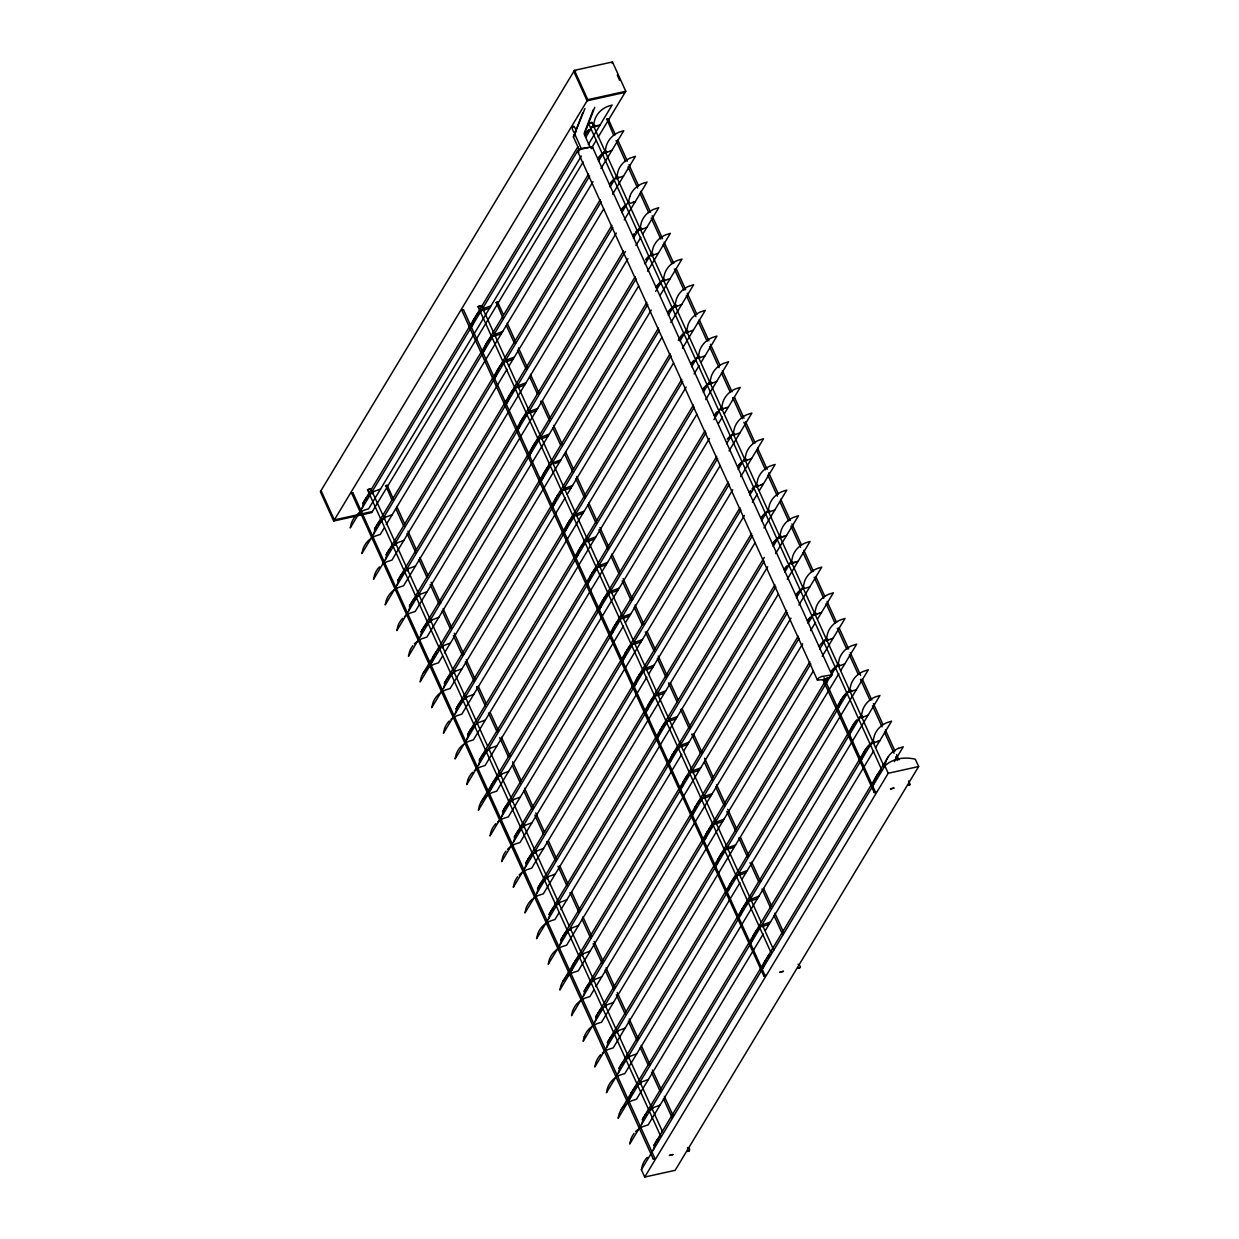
<?xml version="1.0" encoding="UTF-8"?>
<svg xmlns="http://www.w3.org/2000/svg" width="1239" height="1239" viewBox="0 0 1239 1239"><rect width="100%" height="100%" fill="white"/><g stroke="black" fill="none" stroke-linecap="round" stroke-linejoin="round"><path stroke-width="1.5" d="M653.216 1159.007L351.628 493.137L352.976 492.936L654.92 1158.573L653.263 1159.1L654.842 1158.697M352.976 492.936L351.257 493.416M660.681 1136.148L367.518 489.885L368.246 489.312L370.941 488.909L487.562 746.002M370.941 488.909L367.518 489.885M391.865 499.937L385.84 485.564L387.188 485.363L393.584 499.456M461.822 310.23L463.479 309.704L765.067 975.62L763.766 975.867L461.76 310.184L463.463 309.75M771.185 952.915L478.022 306.653L478.75 306.079L481.444 305.677L761.025 922.002M481.444 305.677L479.431 306.653M503.173 318.469L496.173 302.409L497.691 302.13L503.282 314.458M497.675 302.192L496.034 302.657M575.469 133.998C568.856 127.307 574.307 121.964 576.367 131.752M573.982 126.471L572.325 126.998M881.688 769.682L588.525 123.404L589.237 122.847L591.932 122.444L884.305 766.941M591.932 122.444L590.384 123.296M613.677 135.237L606.847 119.099L608.194 118.898L615.38 134.741M608.179 118.959L606.537 119.424M689.132 1151C684.005 1152.255 693.747 1150.845 687.537 1147.484M763.766 975.867L765.423 975.341M799.635 967.767C794.137 968.619 804.839 968.805 798.04 964.252M823.997 677.64L875.57 792.387L874.223 792.588L823.099 679.886M910.138 784.535L908.435 785.015L910.138 784.535L908.543 781.019M362.16 508.16L364.127 501.47A32.384 26.189 31.1 0 1 366.512 497.582M373.806 533.839L375.773 527.148A32.384 26.189 31.1 0 1 381.349 519.931M385.453 559.517L387.42 552.811A32.384 26.189 31.1 0 1 389.805 548.923M397.099 585.18L399.066 578.489A32.384 26.189 31.1 0 1 408.529 568.624L415.483 566.037M408.746 610.858L410.713 604.167A32.384 26.189 31.1 0 1 414.6 598.53M471.347 327.127L474.63 318.237A32.384 26.189 31.1 0 1 484.108 308.372L491.047 305.785M472.663 324.928L474.63 318.237M420.393 636.521L422.36 629.83A32.384 26.189 31.1 0 1 431.822 619.965L438.776 617.394M482.993 352.79L486.277 343.915A32.384 26.189 31.1 0 1 490.164 338.278M484.31 350.606L486.277 343.915M432.039 662.199L434.006 655.508A32.384 26.189 31.1 0 1 436.391 651.606M494.64 378.468L497.923 369.578A32.384 26.189 31.1 0 1 507.401 359.713L514.34 357.142M495.956 376.269L497.923 369.578M443.686 687.877L445.637 681.171A32.384 26.189 31.1 0 1 449.54 675.549M506.286 404.146L509.57 395.256A32.384 26.189 31.1 0 1 513.457 389.619M507.603 401.947L509.57 395.256M455.333 713.54L457.284 706.85A32.384 26.189 31.1 0 1 466.762 696.984L473.716 694.398M517.933 429.809L521.216 420.919A32.384 26.189 31.1 0 1 525.104 415.297M519.249 427.625L521.216 420.919M466.979 739.218L468.931 732.512A32.384 26.189 31.1 0 1 474.506 725.311M529.58 455.487L532.863 446.598A32.384 26.189 31.1 0 1 542.326 436.732L549.28 434.146M530.896 453.288L532.863 446.598M478.626 764.881L480.577 758.191A32.384 26.189 31.1 0 1 482.978 754.303M541.211 481.15L544.51 472.276A32.384 26.189 31.1 0 1 550.085 465.059M542.543 478.966L544.51 472.276M490.272 790.559L492.224 783.869A32.384 26.189 31.1 0 1 501.702 774.003L508.64 771.417M552.857 506.828L556.141 497.939A32.384 26.189 31.1 0 1 558.541 494.051M554.189 504.629L556.141 497.939M501.903 816.222L503.87 809.532A32.384 26.189 31.1 0 1 513.349 799.666L520.287 797.095M565.836 530.307L567.787 523.617A32.384 26.189 31.1 0 1 577.266 513.751L584.219 511.165M513.55 841.901L515.517 835.21A32.384 26.189 31.1 0 1 519.404 829.572M576.15 558.169L579.434 549.28A32.384 26.189 31.1 0 1 581.834 545.392M577.482 555.97L579.434 549.28M525.197 867.579L527.164 860.873A32.384 26.189 31.1 0 1 536.642 851.007L543.58 848.436M589.129 581.649L591.08 574.958A32.384 26.189 31.1 0 1 600.559 565.092L607.497 562.506M536.843 893.242L538.81 886.551A32.384 26.189 31.1 0 1 542.697 880.914M599.444 609.511L602.727 600.621A32.384 26.189 31.1 0 1 612.205 590.771L619.144 588.184M600.776 607.327L602.727 600.621M548.49 918.92L550.457 912.229A32.384 26.189 31.1 0 1 552.842 908.326M611.09 635.189L614.374 626.299A32.384 26.189 31.1 0 1 618.261 620.662M612.407 632.99L614.374 626.299M560.136 944.583L562.103 937.892A32.384 26.189 31.1 0 1 565.991 932.27M622.737 660.867L626.02 651.977A32.384 26.189 31.1 0 1 635.499 642.112L642.437 639.525M624.053 658.668L626.02 651.977M571.783 970.261L573.75 963.57A32.384 26.189 31.1 0 1 583.213 953.705L590.167 951.118M634.383 686.53L637.667 677.64A32.384 26.189 31.1 0 1 641.554 672.018M635.7 684.331L637.667 677.64M583.43 995.939L585.381 989.233A32.384 26.189 31.1 0 1 589.284 983.611M646.03 712.208L649.313 703.318A32.384 26.189 31.1 0 1 658.776 693.453L665.73 690.866M647.347 710.009L649.313 703.318M595.076 1021.602L597.028 1014.911A32.384 26.189 31.1 0 1 602.603 1007.694M657.677 737.871L660.96 728.981A32.384 26.189 31.1 0 1 670.423 719.116L677.377 716.545M658.993 735.687L660.96 728.981M606.723 1047.28L608.674 1040.59A32.384 26.189 31.1 0 1 612.562 1034.952M669.323 763.549L672.607 754.659A32.384 26.189 31.1 0 1 678.182 747.442M670.64 761.35L672.607 754.659M618.369 1072.943L620.321 1066.252A32.384 26.189 31.1 0 1 629.799 1056.387L636.753 1053.816M680.954 789.228L684.253 780.338A32.384 26.189 31.1 0 1 688.141 774.7M682.286 787.028L684.253 780.338M630.016 1098.621L631.967 1091.931A32.384 26.189 31.1 0 1 635.855 1086.293M692.601 814.89L695.884 806A32.384 26.189 31.1 0 1 705.363 796.135L712.317 793.564M693.933 812.691L695.884 806M641.647 1124.3L643.614 1117.593A32.384 26.189 31.1 0 1 645.999 1113.706M641.384 1169.709L884.894 765.934A37.031 29.937 31.1 0 1 915.311 759.213L918.641 766.538L675.131 1170.328L644.714 1177.05L641.384 1169.709L642.468 1165.156A32.477 26.267 31.1 0 1 647.238 1157.396M704.248 840.569L707.299 831.865A32.369 26.174 31.1 0 1 711.79 826.661M705.58 838.369L708.631 829.665L809.872 661.781M653.294 1149.962L655.261 1143.272A32.384 26.189 31.1 0 1 657.646 1139.369M715.894 866.231L719.178 857.342A32.384 26.189 31.1 0 1 728.656 847.476L735.61 844.905M717.226 864.048L719.178 857.342M728.873 889.71L730.824 883.02A32.384 26.189 31.1 0 1 734.712 877.382M740.519 915.389L742.471 908.698A32.384 26.189 31.1 0 1 751.949 898.833L758.888 896.246M750.834 943.251L754.117 934.361A32.384 26.189 31.1 0 1 763.596 924.495L770.534 921.924M752.15 941.051L754.117 934.361M762.481 968.929L765.764 960.039A32.384 26.189 31.1 0 1 769.651 954.402M763.797 966.73L765.764 960.039M826.398 682.999L827.482 678.445L826.831 680.676M838.044 708.677L841.327 699.787A32.338 26.158 31.1 0 1 850.79 689.922L849.474 692.121L856.412 689.55M849.691 734.34L852.974 725.465A32.338 26.158 31.1 0 1 856.861 719.828M861.337 760.018L864.621 751.128A32.338 26.158 31.1 0 1 874.084 741.278L872.767 743.462L874.951 742.409M872.984 785.681L876.267 776.807A32.338 26.158 31.1 0 1 880.155 771.169M629.784 196.598L628.7 201.152L621.746 212.674M479.447 805.753L478.362 810.306L705.982 432.86M584.25 1036.795L583.166 1041.349L810.786 663.918M630.821 1139.477L629.737 1144.046L873.247 740.272L874.331 735.703A32.431 26.236 31.1 0 1 886.845 722.662L891.615 721.144L875.756 747.458M838.478 706.354L839.128 704.108A32.477 26.267 31.1 0 1 847.445 693.344M850.124 732.017L850.775 729.786A32.477 26.267 31.1 0 1 857.233 720.432M861.771 757.695L862.421 755.449A32.477 26.267 31.1 0 1 865.689 749.425M873.418 783.358L874.068 781.128A32.477 26.267 31.1 0 1 878.823 773.368M579.31 149.934L573.409 136.894L582.764 112.734M573.409 136.894L584.932 108.536M584.188 133.208L593.264 109.775M594.766 107.297L584.281 134.339L590.12 147.193M567.787 523.617L564.504 532.507L671.042 355.841M591.08 574.958L587.797 583.848L694.336 407.197M730.824 883.02L727.541 891.91L849.954 688.915L851.038 684.362A32.431 26.236 31.1 0 1 863.568 671.321L868.322 669.803L741.96 879.349M742.471 908.698L739.187 917.572L861.601 714.593L862.685 710.04A32.431 26.236 31.1 0 1 875.199 696.984L879.969 695.466L636.474 1099.225L631.72 1100.759A32.477 26.267 31.1 0 0 627.492 1103.051M598.143 137.111L625.788 91.283L612.469 61.95L574.462 70.36L320.359 491.697L333.678 521.03L371.7 512.621L583.166 161.968M333.678 521.03L587.766 99.693L625.788 91.283M611.818 63.05L612.469 61.95M365.211 499.456L474.398 318.423M475.714 316.224L577.947 146.698M364.127 501.47L362.81 503.669A32.384 26.189 31.1 0 1 366.698 498.032M578.876 148.819L350.25 527.922L351.334 523.354A32.477 26.267 31.1 0 1 359.651 512.59M585.815 137.312L593.76 124.132L594.844 119.579A32.431 26.236 31.1 0 1 607.358 106.539L612.128 105.021L588.324 144.498M372.273 493.803L373.605 491.604L380.543 489.033M484.108 308.372L482.776 310.571L489.73 307.984M600.218 124.767L593.28 127.338L594.596 125.139A32.338 26.158 31.1 0 0 590.709 127.803M581.37 156.021L368.633 508.78L363.879 510.298A32.477 26.267 31.1 0 0 361.68 511.351M591.158 148.711L596.145 140.425M376.857 525.135L486.044 344.086M487.361 341.902L588.602 174.018M375.773 527.148L374.457 529.332A32.384 26.189 31.1 0 1 381.891 520.705M589.532 176.139L361.896 553.585L362.981 549.032A32.477 26.267 31.1 0 1 371.297 538.268M598.452 161.333L605.406 149.811L606.491 145.257A32.431 26.236 31.1 0 1 619.004 132.201L623.775 130.684L600.961 168.519M383.92 519.482L385.252 517.283L392.19 514.696M502.693 331.463L495.755 334.05L494.423 336.234L501.377 333.663M611.865 150.43L604.926 153.017L606.243 150.817A32.338 26.158 31.1 0 0 597.864 158.669M384.26 527.86L380.28 534.443L375.525 535.976A32.477 26.267 31.1 0 0 373.326 537.029M386.243 524.577L593.016 181.699M388.504 550.797L497.691 369.764M499.007 367.565L600.249 199.696M387.42 552.811L386.088 555.01A32.384 26.189 31.1 0 1 389.991 549.373M601.163 201.818L373.543 579.263L374.627 574.695A32.477 26.267 31.1 0 1 379.397 566.935M610.099 186.996L617.053 175.489L618.137 170.92A32.431 26.236 31.1 0 1 630.651 157.88L635.421 156.362L612.608 194.198M395.566 545.145L396.898 542.945L403.837 540.374M507.401 359.713L506.07 361.912L513.023 359.325M618.741 177.626L616.557 178.679L617.889 176.496A32.338 26.158 31.1 0 0 609.511 184.332M507.061 369.207L391.927 560.121L387.172 561.654A32.477 26.267 31.1 0 0 384.973 562.692M509.043 365.908L603.672 209.004M400.151 576.476L509.337 395.427M510.654 393.243L611.896 225.359M399.066 578.489L397.734 580.688A32.384 26.189 31.1 0 1 405.184 572.062M612.809 227.496L385.19 604.926L386.274 600.373A32.477 26.267 31.1 0 1 398.803 587.317L403.573 585.799L616.31 233.04M407.213 570.823L408.545 568.624M525.986 382.805L519.033 385.391L517.716 387.59L524.67 385.004M624.255 219.876L647.068 182.025L642.298 183.558A32.431 26.236 31.1 0 0 629.768 196.598M411.797 602.154L520.984 421.105M522.3 418.906L623.542 251.037M410.713 604.167L409.381 606.351A32.384 26.189 31.1 0 1 414.957 599.149M625.447 251.517L396.836 630.605L397.92 626.036A32.477 26.267 31.1 0 1 402.69 618.276M633.392 238.353L640.346 226.83L641.43 222.261A32.431 26.236 31.1 0 1 653.944 209.221L658.714 207.703L642.84 234.016M418.859 596.486L420.176 594.302L427.13 591.715M537.633 408.483L530.679 411.054L529.363 413.253L536.317 410.667M646.804 227.449L639.851 230.036L641.183 227.837A32.338 26.158 31.1 0 0 635.592 232.065M627.956 258.703L415.22 611.462L410.45 612.995A32.477 26.267 31.1 0 0 408.266 614.048M635.901 245.539L640.857 237.315M423.444 627.817L532.631 446.783M533.947 444.584L635.189 276.715M422.36 629.83L421.028 632.029A32.384 26.189 31.1 0 1 423.413 628.127M636.103 278.837L408.483 656.283L409.567 651.714A32.477 26.267 31.1 0 1 412.835 645.689M645.039 264.015L651.993 252.493L653.061 247.939A32.431 26.236 31.1 0 1 665.591 234.899L670.361 233.366L647.532 271.217M430.506 622.164L431.822 619.965M542.326 436.732L541.009 438.931L547.948 436.345M658.451 253.128L651.497 255.699L652.829 253.499A32.338 26.158 31.1 0 0 650.8 254.738M638.612 286.023L426.866 637.14L422.096 638.658A32.477 26.267 31.1 0 0 414.337 643.955M423.18 673.242L433.774 655.679M435.09 653.495L544.277 472.446M545.594 470.262L646.835 302.378M434.006 655.508L432.674 657.692A32.384 26.189 31.1 0 1 436.562 652.07M647.749 304.5L420.129 681.946L421.214 677.392A32.477 26.267 31.1 0 1 425.968 669.618M655.694 291.335L663.624 278.171L664.708 273.618A32.431 26.236 31.1 0 1 677.237 260.562L682.008 259.044L660.17 295.238M442.153 647.827L443.469 645.643L450.423 643.056M442.478 656.221L438.513 662.803L433.743 664.336A32.477 26.267 31.1 0 0 427.656 668.038M444.46 652.938L651.249 310.06M446.737 679.158L555.908 498.124M557.24 495.925L658.482 328.056M445.637 681.171L444.321 683.37A32.384 26.189 31.1 0 1 451.755 674.744M659.396 330.178L431.776 707.624L432.86 703.055A32.477 26.267 31.1 0 1 445.39 689.999L450.16 688.481L565.294 497.567M668.332 315.356L675.27 303.849L676.355 299.28A32.431 26.236 31.1 0 1 688.884 286.24L693.639 284.722L670.826 322.558M453.799 673.505L455.116 671.306L462.07 668.735M572.573 485.502L565.619 488.073L564.303 490.272L571.241 487.686M681.729 304.469L674.79 307.04L676.122 304.856A32.338 26.158 31.1 0 0 667.744 312.693M567.276 494.268L661.905 337.364M458.384 704.836L567.555 523.787M568.887 521.604L670.129 353.719M457.284 706.85L455.967 709.049A32.384 26.189 31.1 0 1 459.855 703.411M563.513 534.148L443.423 733.287L444.507 728.733A32.477 26.267 31.1 0 1 449.261 720.959M679.979 341.035L686.917 329.512L688.001 324.959A32.431 26.236 31.1 0 1 700.531 311.903L705.285 310.385L682.472 348.236M465.446 699.183L466.762 696.984M577.266 513.751L575.949 515.935L582.888 513.364M693.375 330.132L686.437 332.718L687.753 330.519A32.338 26.158 31.1 0 0 678.291 340.384M673.536 363.042L461.806 714.16L457.036 715.677A32.477 26.267 31.1 0 0 450.95 719.379M470.03 730.499L579.202 549.466M580.533 547.266L681.775 379.397M468.931 732.512L467.614 734.712A32.384 26.189 31.1 0 1 473.19 727.494M682.689 381.519L455.069 758.965L456.153 754.396A32.477 26.267 31.1 0 1 462.596 745.057M691.625 366.713L698.564 355.19L699.648 350.622A32.431 26.236 31.1 0 1 712.177 337.581L716.932 336.063L701.073 362.377M595.866 536.843L588.912 539.414L587.596 541.613L594.534 539.027M705.022 355.81L698.084 358.396L699.4 356.197A32.338 26.158 31.1 0 0 695.513 358.845M686.174 387.064L473.453 739.822L468.683 741.356A32.477 26.267 31.1 0 0 466.499 742.393M694.119 373.899L699.09 365.675M481.677 756.177L590.848 575.144M592.18 572.945L693.406 405.076M480.577 758.191L479.261 760.39A32.384 26.189 31.1 0 1 483.148 754.752M586.806 585.489L466.716 784.643L467.8 780.074A32.477 26.267 31.1 0 1 472.555 772.315M703.272 392.376L710.21 380.853L711.294 376.3A32.431 26.236 31.1 0 1 723.824 363.259L728.578 361.726L705.765 399.578M488.724 750.524L490.055 748.325L497.009 745.754M600.559 565.092L599.227 567.292L606.181 564.705M716.669 381.488L709.73 384.059L711.047 381.86A32.338 26.158 31.1 0 0 702.668 389.712M696.829 414.384L485.084 765.501L480.329 767.018A32.477 26.267 31.1 0 0 474.243 770.735M481.413 801.602L491.991 784.039M493.323 781.855L602.495 600.807M603.827 598.607L705.053 430.738M492.224 783.869L490.907 786.053A32.384 26.189 31.1 0 1 498.341 777.426M713.912 419.696L721.857 406.531L722.941 401.978A32.431 26.236 31.1 0 1 735.455 388.922L740.225 387.404L724.366 413.718M500.37 776.187L501.702 774.003M612.205 590.771L610.873 592.954L617.827 590.384M723.561 408.684L721.377 409.737L722.693 407.538A32.338 26.158 31.1 0 0 718.806 410.186M709.467 438.42L496.731 791.163L491.976 792.697A32.477 26.267 31.1 0 0 489.792 793.75M718.403 423.599L722.368 417.016M504.97 807.518L614.141 626.485M615.458 624.286L716.7 456.417M503.87 809.532L502.554 811.731A32.384 26.189 31.1 0 1 508.129 804.514M717.629 458.538L489.994 835.984L491.078 831.415A32.477 26.267 31.1 0 1 495.848 823.656M726.55 443.717L733.503 432.21L734.588 427.641A32.431 26.236 31.1 0 1 747.102 414.6L751.872 413.083L729.059 450.919M512.017 801.865L513.349 799.666M630.79 613.863L623.852 616.433L622.52 618.633L629.474 616.046M739.962 432.829L733.023 435.4L734.34 433.216A32.338 26.158 31.1 0 0 727.262 439.179M623.511 625.927L508.377 816.842L503.623 818.375A32.477 26.267 31.1 0 0 501.423 819.413M625.509 622.628L720.122 465.725M516.601 833.197L625.788 652.148M627.104 649.964L728.346 482.079M515.517 835.21L514.2 837.409A32.384 26.189 31.1 0 1 519.776 830.192M729.275 484.201L501.64 861.647L502.724 857.094A32.477 26.267 31.1 0 1 505.992 851.069M738.196 469.395L745.15 457.872L746.234 453.319A32.431 26.236 31.1 0 1 758.748 440.263L763.518 438.745L740.705 476.597M523.663 827.544L524.995 825.344L531.934 822.758M635.499 642.112L634.167 644.295L641.121 641.725M751.608 458.492L744.67 461.078L745.986 458.879A32.338 26.158 31.1 0 0 743.958 460.118M732.76 489.761L520.024 842.52L515.269 844.038A32.477 26.267 31.1 0 0 507.494 849.319M528.248 858.859L637.435 677.826M638.751 675.627L739.993 507.758M527.164 860.873L525.832 863.072A32.384 26.189 31.1 0 1 529.734 857.45M740.907 509.879L513.287 887.325L514.371 882.757A32.477 26.267 31.1 0 1 517.639 876.732M749.843 495.073L756.797 483.551L757.881 478.982A32.431 26.236 31.1 0 1 770.395 465.941L775.165 464.424L759.29 490.737M535.31 853.206L536.642 851.023M654.084 665.204L647.145 667.775L645.813 669.974L652.767 667.387M760.808 484.836L763.255 484.17L756.301 486.741L757.633 484.557A32.338 26.158 31.1 0 0 752.058 488.786M646.804 677.268L531.67 868.183L526.916 869.716A32.477 26.267 31.1 0 0 519.141 874.997M648.787 673.97L744.407 515.424M752.352 502.26L757.308 494.036M539.894 884.538L649.081 703.504M650.398 701.305L751.639 533.42M538.81 886.551L537.478 888.75A32.384 26.189 31.1 0 1 544.928 880.124M752.553 535.558L524.933 912.988L526.017 908.435A32.477 26.267 31.1 0 1 532.476 899.08M761.489 520.736L768.443 509.214L769.527 504.66A32.431 26.236 31.1 0 1 782.041 491.62L786.811 490.086L763.998 527.938M546.957 878.885L548.288 876.685L555.227 874.099M658.776 693.453L657.46 695.652L664.414 693.066M774.902 509.849L767.948 512.419L769.28 510.22A32.338 26.158 31.1 0 0 760.901 518.072M755.062 542.744L543.317 893.861L538.547 895.379A32.477 26.267 31.1 0 0 534.334 897.671M551.541 910.216L660.728 729.167M662.044 726.968L764.277 557.457M549.125 914.413L550.457 912.229M764.2 561.221L536.58 938.666L537.664 934.113A32.477 26.267 31.1 0 1 550.193 921.057L554.964 919.524L558.928 912.942M773.136 546.414L780.09 534.892L781.174 530.338A32.431 26.236 31.1 0 1 793.688 517.283L798.458 515.765L775.645 553.601M558.603 904.547L559.92 902.364L566.873 899.777M670.423 719.131L669.106 721.315L676.06 718.744M560.926 909.658L767.7 566.765M563.187 935.879L672.374 754.845M673.691 752.646L774.933 584.777M562.103 937.892L560.771 940.091A32.384 26.189 31.1 0 1 568.221 931.465M775.846 586.899L548.227 964.345L549.311 959.776A32.477 26.267 31.1 0 1 561.84 946.72L566.61 945.202L681.744 754.288M784.783 572.077L791.736 560.57L792.805 556.001A32.431 26.236 31.1 0 1 805.335 542.961L810.105 541.443L787.276 579.279M570.25 930.226L571.566 928.026L578.52 925.456M689.023 742.207L682.069 744.794L680.753 746.993L687.691 744.407M798.195 561.19L791.241 563.76L792.573 561.577A32.338 26.158 31.1 0 0 788.67 564.225M683.727 750.989L778.355 594.085M562.924 981.303L573.518 963.756M574.834 961.557L684.021 780.508M685.337 778.324L786.579 610.44M573.75 963.57L572.418 965.77A32.384 26.189 31.1 0 1 579.867 957.128M787.493 612.562L559.873 990.007L560.957 985.454A32.477 26.267 31.1 0 1 565.727 977.679M796.429 597.756L803.383 586.233L804.452 581.68A32.431 26.236 31.1 0 1 816.981 568.624L821.751 567.106L798.923 604.957M581.896 955.904L583.213 953.705M700.67 767.886L693.716 770.472L692.4 772.656L699.338 770.085M802.887 589.439L804.219 587.24A32.338 26.158 31.1 0 0 795.841 595.092M790.993 618.122L578.257 970.865L573.487 972.398A32.477 26.267 31.1 0 0 567.4 976.1M586.481 987.22L695.652 806.186M696.984 803.987L798.226 636.118M585.381 989.233L584.065 991.432A32.384 26.189 31.1 0 1 589.64 984.215M799.14 638.24L571.52 1015.686L572.604 1011.117A32.477 26.267 31.1 0 1 580.921 1000.353M808.076 623.434L815.014 611.911L816.098 607.342A32.431 26.236 31.1 0 1 828.628 594.302L833.398 592.784L817.523 619.097M593.543 981.567L594.859 979.383L601.813 976.797M705.363 796.135L704.046 798.334L710.985 795.748M819.041 613.197L821.472 612.531L814.534 615.102L815.866 612.918A32.338 26.158 31.1 0 0 811.963 615.566M593.868 989.961L589.903 996.543L585.133 998.076A32.477 26.267 31.1 0 0 582.949 999.114M595.851 986.662L802.64 643.784M810.569 630.62L815.541 622.396M598.127 1012.898L707.299 831.865M597.028 1014.911L595.711 1017.111A32.384 26.189 31.1 0 1 598.096 1013.208M706.215 833.878L707.531 831.679M819.722 649.097L826.661 637.574L827.745 633.021A32.431 26.236 31.1 0 1 840.274 619.98L845.029 618.447L822.216 656.298M605.19 1007.245L606.506 1005.046L613.46 1002.459M723.963 819.227L717.009 821.813L715.693 824.012L722.631 821.426M833.119 638.209L826.181 640.78L827.497 638.581A32.338 26.158 31.1 0 0 819.118 646.433M813.28 671.104L601.55 1022.221L596.78 1023.739A32.477 26.267 31.1 0 0 584.235 1036.795M609.774 1038.576L718.945 857.527M720.277 855.328L827.466 677.578M608.674 1040.59L607.358 1042.773A32.384 26.189 31.1 0 1 612.933 1035.572M616.836 1032.908L618.153 1030.724L625.106 1028.138M727.339 849.675L728.656 847.491M838.834 673.737L613.197 1047.884L608.426 1049.418A32.477 26.267 31.1 0 0 602.34 1053.119M840.816 670.438L856.676 644.125L851.921 645.643A32.431 26.236 31.1 0 0 839.392 658.683L838.307 663.252L594.813 1067.027L595.897 1062.458A32.477 26.267 31.1 0 1 600.652 1054.699M621.42 1064.239L730.592 883.206M731.924 881.006L841.095 699.973M620.321 1066.252L619.004 1068.452A32.384 26.189 31.1 0 1 626.438 1059.825M726.55 893.551L606.46 1092.705L607.544 1088.136A32.477 26.267 31.1 0 1 615.86 1077.372M628.467 1058.586L629.799 1056.387M747.256 870.568L740.303 873.154L738.971 875.354L745.924 872.767M739.977 882.648L624.828 1073.563L620.073 1075.08A32.477 26.267 31.1 0 0 617.889 1076.133M621.157 1109.664L631.735 1092.101M633.067 1089.917L742.238 908.868M743.57 906.685L852.742 725.636M631.967 1091.931L630.651 1094.114A32.384 26.189 31.1 0 1 636.227 1086.913M738.196 919.23L618.106 1118.368L619.19 1113.815A32.477 26.267 31.1 0 1 625.633 1104.46M640.114 1084.264L641.446 1082.065L648.384 1079.479M751.949 898.833L750.617 901.016L757.571 898.445M868.059 715.213L861.12 717.799L862.437 715.6A32.338 26.158 31.1 0 0 858.55 718.248M644.714 1115.58L753.885 934.547M755.201 932.348L864.388 751.314M643.614 1117.593L642.298 1119.793A32.384 26.189 31.1 0 1 646.185 1114.155M651.76 1109.927L653.092 1107.728L660.031 1105.157M763.255 933.989L648.121 1124.904L643.366 1126.437A32.477 26.267 31.1 0 0 635.592 1131.718M765.253 930.69L873.758 750.757M656.345 1141.258L765.532 960.21M766.848 958.026L876.035 776.977M877.351 774.793L887.945 757.23M655.261 1143.272L653.944 1145.471A32.384 26.189 31.1 0 1 657.832 1139.834M894.326 761.629L903.262 746.807L898.507 748.341M644.714 1177.05L888.224 773.275L918.641 766.538M387.172 485.425L385.53 485.889M874.223 792.526L875.927 792.108M762.264 926.695L769.218 924.108M665.328 280.324L663.144 281.377A32.477 26.267 31.1 0 1 665.343 280.308L667.651 279.456M837.827 666.458L844.766 663.872M597.771 125.433L595.463 126.285A32.477 26.267 31.1 0 0 593.28 127.323M630.403 203.289L635.173 201.771L632.711 202.437M554.84 463.541L559.594 462.023M725.868 407.817L723.561 408.669A32.477 26.267 31.1 0 0 721.377 409.722M784.101 536.177L781.778 537.045A32.477 26.267 31.1 0 0 779.61 538.082L786.548 535.511M795.748 561.856L793.425 562.707A32.477 26.267 31.1 0 0 791.256 563.745M805.087 588.37L809.841 586.852M729.523 848.622L734.278 847.104M623.511 176.108L618.757 177.626A32.477 26.267 31.1 0 0 616.573 178.664M667.666 279.441L670.098 278.79M725.884 407.801L728.315 407.151M560.926 459.824L553.972 462.41A32.384 26.189 31.1 0 0 551.944 463.634M485.363 720.076L478.409 722.662A32.384 26.189 31.1 0 0 476.38 723.886M877.274 741.542L879.721 740.876L874.951 742.409A32.477 26.267 31.1 0 0 872.767 743.446M575.701 71.041L573.796 71.459L587.1 100.793L625.122 92.383M588.401 147.565L581.54 149.083L574.896 134.416M372.35 511.521L334.329 519.931L321.025 490.598M479.013 306.73L478.022 306.653M592.335 146.822L582.423 148.308L577.482 151.05L817.399 680.041L823.316 679.684L830.564 677.129L831.896 674.93L592.335 146.822L592.691 147.689M577.839 151.932L578.985 152.025M831.896 674.93L821.984 676.432L818.716 677.841L817.399 680.041M617.285 75.13L619.639 80.303M617.781 140.022L627.368 161.163M628.963 164.679L638.55 185.819M640.95 191.1L650.537 212.225M652.132 215.756L662.509 238.647M664.104 242.163L673.691 263.288M676.091 268.584L685.678 289.709M687.273 293.225L696.86 314.365M699.261 319.647L708.847 340.771M710.443 344.303L720.029 365.428M722.43 370.709L732.001 391.849M734.402 397.13L743.989 418.255M745.584 421.787L755.171 442.912M757.571 448.193L767.158 469.318M768.753 472.849L778.34 493.974M780.74 499.255L790.327 520.395M791.922 523.911L801.509 545.052M803.894 550.333L813.481 571.458M815.881 576.739L824.663 596.114M827.063 601.395L836.65 622.52M839.051 627.817L848.638 648.942M850.233 652.457L860.609 675.363M862.22 678.879L871.791 700.004M873.402 703.535L882.989 724.66M885.374 729.941L894.961 751.082M896.556 754.597L898.956 759.879M616.077 140.518L625.664 161.643M628.049 166.924L637.636 188.065M640.036 193.346L648.818 212.721M651.218 218.002L660.805 239.127M663.206 244.408L671.987 263.783M674.388 269.064L683.974 290.189M686.36 295.486L695.946 316.611M698.347 321.892L707.128 341.267M709.529 346.548L719.116 367.673M721.516 372.954L730.298 392.329M732.698 397.611L742.285 418.751M743.88 422.267L753.467 443.392M756.657 450.438L765.454 469.813M767.839 475.095L777.426 496.219M779.827 501.516L788.608 520.876M791.009 526.157L800.595 547.297M802.996 552.579L811.777 571.953M814.178 577.235L823.765 598.36M826.15 603.641L834.947 623.016M837.332 628.297L846.918 649.422M849.319 654.719L858.1 674.078M860.501 679.359L870.088 700.5M872.488 705.781L882.075 726.906M884.476 732.187L894.047 753.327M895.658 756.843L897.253 760.374M574.462 70.36L587.766 99.693M888.224 773.275L884.894 765.934L885.978 761.381A32.431 26.236 31.1 0 1 898.492 748.341M507.278 323.271L516.059 342.63M518.46 347.911L527.241 367.286M530.447 374.333L539.228 393.708M542.419 400.739L550.41 418.348M553.601 425.395L562.398 444.77M565.588 451.817L573.58 469.426M576.77 476.473L585.567 495.832M588.757 502.879L596.749 520.488M599.939 527.535L608.721 546.91M611.927 553.941L619.903 571.551M623.109 578.598L632.695 599.738M635.08 605.019L643.877 624.379M647.068 631.425L655.059 649.035M658.25 656.081L667.031 675.456M670.237 682.503L678.213 700.112M682.209 708.909L690.2 726.519M693.391 733.565L702.188 752.94M704.573 758.222L713.37 777.581M716.56 784.628L725.342 804.003M727.742 809.284L736.539 828.659M740.519 837.456L748.511 855.065M751.717 862.112L760.498 881.487M763.689 888.533L771.68 906.143M774.871 913.174L783.668 932.549M506.364 325.516L514.355 343.126M517.546 350.172L526.343 369.532M529.533 376.579L537.525 394.188M540.715 401.235L549.497 420.61M552.702 427.641L560.678 445.25M564.674 454.063L572.666 471.672M575.856 478.719L584.653 498.078M587.844 505.125L595.835 522.734M599.026 529.781L607.822 549.156M611.013 556.203L619.004 573.812M622.195 580.843L630.976 600.218M634.182 607.265L642.158 624.874M645.364 631.921L654.146 651.28M657.336 658.327L666.133 677.702M668.518 682.983L677.315 702.358M680.505 709.405L689.287 728.764M691.687 734.046L700.469 753.42M704.464 762.233L712.456 779.842M715.646 786.873L724.443 806.248M726.844 811.53L735.625 830.904M738.816 837.951L747.613 857.311M749.998 862.607L758.795 881.967M761.985 889.013L770.766 908.388M773.972 915.435L782.754 934.795M762.62 925.533L773.802 950.174M396.774 506.503L404.766 524.112M407.956 531.159L416.738 550.519M419.944 557.565L427.92 575.175M431.126 582.222L440.712 603.347M443.097 608.628L451.894 628.003M454.295 633.284L463.866 654.424M466.267 659.706L475.064 679.065M478.254 686.112L486.246 703.721M490.226 712.533L498.217 730.143M501.423 737.19L510.205 756.549M512.605 761.83L521.387 781.205M524.577 788.252L533.374 807.627M535.759 812.908L544.556 832.267M548.552 841.08L556.528 858.689M559.734 865.736L567.71 883.345M571.706 892.142L579.697 909.751M582.888 916.798L591.684 936.173M594.085 941.454L602.866 960.829M606.057 967.86L614.854 987.235M617.239 992.516L626.036 1011.891M629.226 1018.938L638.008 1038.297M641.213 1045.344L649.995 1064.719M652.395 1070L661.177 1089.375M664.367 1096.422L673.164 1115.781M395.861 508.749L403.852 526.358M407.042 533.405L415.839 552.764M419.03 559.811L427.021 577.42M430.212 584.467L438.993 603.842M442.199 610.889L450.175 628.498M453.381 635.53L462.162 654.904M465.353 661.951L474.15 681.326M476.55 686.607L485.332 705.967M488.522 713.014L497.319 732.388M499.704 737.67L508.501 757.044M512.497 765.841L520.473 783.451M523.679 790.497L532.46 809.872M534.861 815.154L543.642 834.528M546.833 841.56L555.63 860.935M558.015 866.216L566.812 885.591M570.002 892.638L578.783 911.997M581.989 919.044L590.771 938.419M593.171 943.7L601.953 963.075M605.143 970.122L613.94 989.481M616.341 994.762L625.122 1014.137M628.312 1021.184L637.109 1040.559M640.3 1047.59L648.291 1065.199M651.482 1072.246L660.263 1091.621M663.469 1098.668L672.25 1118.043M489.157 749.533L569.042 925.626M570.637 929.142L662.493 1131.656M764.432 962.223A32.384 26.189 31.1 0 1 770.023 955.021M659.148 1137.634A32.384 26.189 31.1 0 1 660.836 1136.055M647.501 1111.972A32.384 26.189 31.1 0 1 653.092 1107.728M752.785 936.56A32.384 26.189 31.1 0 1 756.688 930.923M637.543 1084.714A32.384 26.189 31.1 0 1 641.446 1082.065M741.154 910.882A32.384 26.189 31.1 0 1 748.588 902.255M729.508 885.219A32.384 26.189 31.1 0 1 736.942 876.593M614.25 1033.372A32.384 26.189 31.1 0 1 618.153 1030.724M717.861 859.541A32.384 26.189 31.1 0 1 721.748 853.903M604.477 1006.285A32.384 26.189 31.1 0 1 606.506 1005.046M590.972 982.031A32.384 26.189 31.1 0 1 594.859 979.368M694.568 808.2A32.384 26.189 31.1 0 1 702.002 799.573M682.921 782.521A32.384 26.189 31.1 0 1 688.497 775.32M567.679 930.69A32.384 26.189 31.1 0 1 571.566 928.026M671.275 756.859A32.384 26.189 31.1 0 1 678.724 748.232M554.344 906.592A32.384 26.189 31.1 0 1 559.92 902.364M659.628 731.18A32.384 26.189 31.1 0 1 662.029 727.293M663.515 725.558A32.384 26.189 31.1 0 1 665.204 723.963M544.386 879.334A32.384 26.189 31.1 0 1 548.273 876.685M647.982 705.502A32.384 26.189 31.1 0 1 651.869 699.88M653.557 698.3A32.384 26.189 31.1 0 1 655.431 696.891M636.335 679.839A32.384 26.189 31.1 0 1 643.784 671.213M521.092 827.993A32.384 26.189 31.1 0 1 524.995 825.344M624.688 654.161A32.384 26.189 31.1 0 1 628.591 648.539M630.821 1139.477A32.477 26.267 31.1 0 1 634.089 1133.453M599.599 1011.473A32.384 26.189 31.1 0 1 603.145 1008.484M549.125 914.413A32.384 26.189 31.1 0 1 553.012 908.791M867.192 747.69A32.477 26.267 31.1 0 1 870.738 744.701M861.12 717.784A32.477 26.267 31.1 0 1 863.304 716.731M849.474 692.105A32.477 26.267 31.1 0 1 851.658 691.052M736.4 875.803A32.384 26.189 31.1 0 1 740.303 873.154M830.75 672.405A32.477 26.267 31.1 0 1 835.798 667.682M837.827 666.443A32.477 26.267 31.1 0 1 840.011 665.389M826.181 640.764A32.477 26.267 31.1 0 1 828.364 639.711M708.631 829.665A32.369 26.174 31.1 0 1 711.418 826.041M713.106 824.462A32.369 26.174 31.1 0 1 717.009 821.813M807.456 621.064A32.477 26.267 31.1 0 1 812.505 616.341M814.534 615.102A32.477 26.267 31.1 0 1 816.718 614.033M689.829 773.121A32.384 26.189 31.1 0 1 693.716 770.472M795.81 595.401A32.477 26.267 31.1 0 1 797.312 593.651M784.163 569.723A32.477 26.267 31.1 0 1 787.354 566.409M680.041 746.033A32.384 26.189 31.1 0 1 682.069 744.794M772.517 544.045A32.477 26.267 31.1 0 1 777.581 539.321M760.87 518.382A32.477 26.267 31.1 0 1 765.934 513.643M767.963 512.404A32.477 26.267 31.1 0 1 770.147 511.351M749.239 492.704A32.477 26.267 31.1 0 1 750.726 490.969M752.414 489.39A32.477 26.267 31.1 0 1 754.288 487.98M756.317 486.741A32.477 26.267 31.1 0 1 758.5 485.688M643.242 670.438A32.384 26.189 31.1 0 1 647.145 667.775M739.079 465.291A32.477 26.267 31.1 0 1 740.767 463.711M744.67 461.063A32.477 26.267 31.1 0 1 746.854 460.01M729.121 438.048A32.477 26.267 31.1 0 1 730.995 436.624M733.023 435.385A32.477 26.267 31.1 0 1 735.207 434.331M619.949 619.082A32.384 26.189 31.1 0 1 623.852 616.433M714.299 415.684A32.477 26.267 31.1 0 1 719.348 410.961M702.652 390.022A32.477 26.267 31.1 0 1 704.155 388.287M709.73 384.044A32.477 26.267 31.1 0 1 711.914 382.99M691.006 364.343A32.477 26.267 31.1 0 1 696.055 359.62M698.084 358.381A32.477 26.267 31.1 0 1 700.267 357.328M583.321 543.658A32.384 26.189 31.1 0 1 588.912 539.414M679.359 338.681A32.477 26.267 31.1 0 1 684.408 333.941M686.437 332.702A32.477 26.267 31.1 0 1 688.621 331.649M669.215 311.268A32.477 26.267 31.1 0 1 672.762 308.263M674.79 307.024A32.477 26.267 31.1 0 1 676.974 305.971M560.043 492.301A32.384 26.189 31.1 0 1 565.619 488.073M656.066 287.324A32.477 26.267 31.1 0 1 659.256 284.01M645.922 259.927A32.477 26.267 31.1 0 1 649.468 256.922M651.513 255.683A32.477 26.267 31.1 0 1 653.696 254.63M497.536 822.077A32.477 26.267 31.1 0 1 499.394 820.652M479.431 805.737A32.477 26.267 31.1 0 1 487.748 794.989M484.464 752.553A32.384 26.189 31.1 0 1 490.055 748.325M484.836 753.173A32.384 26.189 31.1 0 1 486.695 751.763M461.543 701.832A32.384 26.189 31.1 0 1 463.401 700.422M585.133 135.005A32.338 26.158 31.1 0 1 589.021 129.383M473.298 320.436A32.384 26.189 31.1 0 1 480.747 311.81M368.014 495.848A32.384 26.189 31.1 0 1 373.605 491.604M368.386 496.452A32.384 26.189 31.1 0 1 370.244 495.042M584.901 135.175A32.477 26.267 31.1 0 1 589.377 129.987M830.765 672.096A32.338 26.158 31.1 0 1 839.144 664.259M613.042 628.498A32.384 26.189 31.1 0 1 620.491 619.872M601.411 602.82A32.384 26.189 31.1 0 1 605.298 597.198M606.986 595.603A32.384 26.189 31.1 0 1 608.845 594.193M589.764 577.157A32.384 26.189 31.1 0 1 597.198 568.531M578.117 551.479A32.384 26.189 31.1 0 1 583.693 544.262M566.471 525.801A32.384 26.189 31.1 0 1 573.905 517.174M451.213 673.97A32.384 26.189 31.1 0 1 455.116 671.306M554.824 500.138A32.384 26.189 31.1 0 1 558.712 494.5M560.4 492.921A32.384 26.189 31.1 0 1 562.258 491.511M807.487 620.754A32.338 26.158 31.1 0 1 810.275 617.146M784.194 569.413A32.338 26.158 31.1 0 1 786.982 565.805M772.547 543.735A32.338 26.158 31.1 0 1 780.926 535.898M749.254 492.394A32.338 26.158 31.1 0 1 750.555 490.52M737.608 466.731A32.338 26.158 31.1 0 1 742.084 461.528M714.314 415.39A32.338 26.158 31.1 0 1 717.118 411.766M691.021 364.034A32.338 26.158 31.1 0 1 693.825 360.425M632.773 235.983A32.477 26.267 31.1 0 1 634.275 234.248M635.963 232.669A32.477 26.267 31.1 0 1 637.837 231.259M639.866 230.02A32.477 26.267 31.1 0 1 642.05 228.967M526.792 413.718A32.384 26.189 31.1 0 1 530.679 411.054M515.145 388.039A32.384 26.189 31.1 0 1 519.033 385.391M621.126 210.32A32.477 26.267 31.1 0 1 624.317 206.99M610.982 182.907A32.477 26.267 31.1 0 1 612.67 181.328M437.894 649.871A32.384 26.189 31.1 0 1 443.469 645.643M543.178 474.46A32.384 26.189 31.1 0 1 548.753 467.258M531.531 448.797A32.384 26.189 31.1 0 1 535.418 443.159M537.107 441.58A32.384 26.189 31.1 0 1 538.98 440.17M416.289 596.95A32.384 26.189 31.1 0 1 420.176 594.302M519.884 423.118A32.384 26.189 31.1 0 1 527.334 414.492M508.238 397.44A32.384 26.189 31.1 0 1 513.813 390.239M391.307 547.189A32.384 26.189 31.1 0 1 396.898 542.945M496.591 371.777A32.384 26.189 31.1 0 1 498.992 367.875M500.479 366.14A32.384 26.189 31.1 0 1 504.041 363.151M656.097 287.03A32.338 26.158 31.1 0 1 664.476 279.178M645.751 259.478A32.338 26.158 31.1 0 1 648.926 256.163M632.804 235.673A32.338 26.158 31.1 0 1 634.105 233.799M621.157 210.011A32.338 26.158 31.1 0 1 625.633 204.807M627.507 203.397A32.338 26.158 31.1 0 1 629.536 202.158M424.915 626.392A32.384 26.189 31.1 0 1 428.477 623.403M404.379 616.697A32.477 26.267 31.1 0 1 406.237 615.287M597.848 158.964A32.477 26.267 31.1 0 1 599.335 157.229M601.023 155.649A32.477 26.267 31.1 0 1 602.897 154.24M604.926 153.001A32.477 26.267 31.1 0 1 607.11 151.948M491.852 336.698A32.384 26.189 31.1 0 1 495.755 334.05M383.207 518.522A32.384 26.189 31.1 0 1 385.252 517.283M484.945 346.099A32.384 26.189 31.1 0 1 490.536 338.897M669.478 1155.414L672.885 1154.547L669.478 1155.414M779.981 972.166L783.389 971.314L779.981 972.166M890.485 788.933L893.892 788.081L890.485 788.933"/></g></svg>
